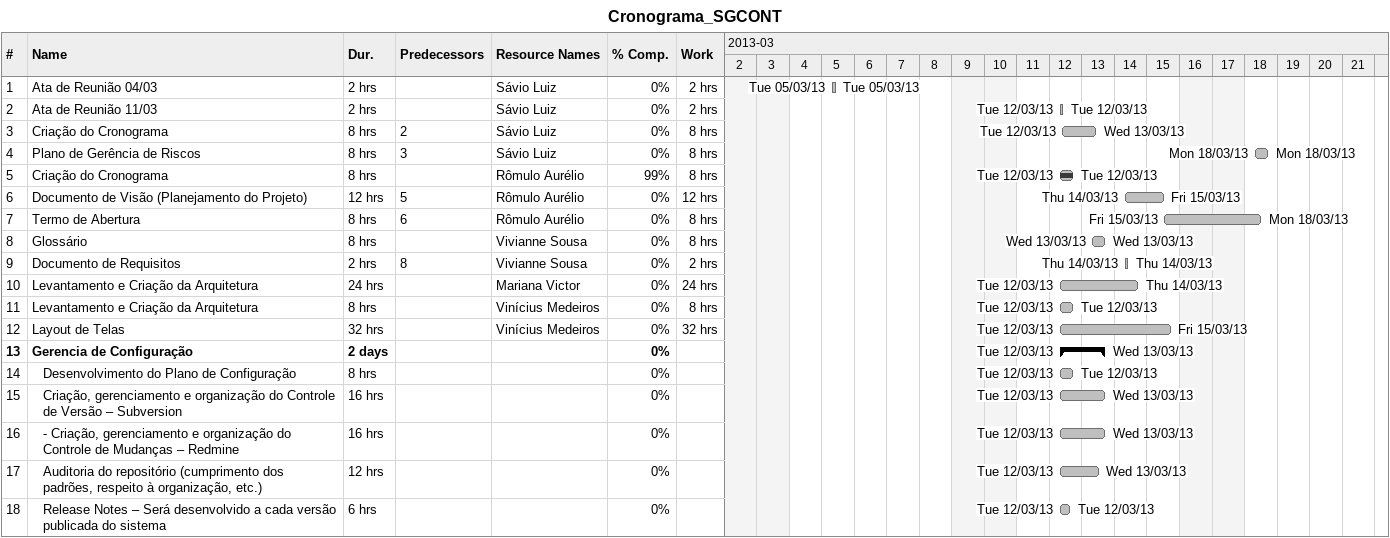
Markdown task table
Cronograma_SGCONT

| ID | Level | Task | Duration | Start | Finish | Predecessors | Resources | % complete | Work (h) |
|---|---|---|---|---|---|---|---|---|---|
| 1 | 1 | Ata de Reunião 04/03 | 2h | 2013-03-05 | 2013-03-05 |  | Sávio Luiz | 0 | 2 |
| 2 | 1 | Ata de Reunião 11/03 | 2h | 2013-03-12 | 2013-03-12 |  | Sávio Luiz | 0 | 2 |
| 3 | 1 | Criação do Cronograma | 8h | 2013-03-12 | 2013-03-13 | 2 | Sávio Luiz | 0 | 8 |
| 4 | 1 | Plano de Gerência de Riscos | 8h | 2013-03-18 | 2013-03-18 | 3 | Sávio Luiz | 0 | 8 |
| 5 | 1 | Criação do Cronograma | 8h | 2013-03-12 | 2013-03-12 |  | Rômulo Aurélio | 99 | 8 |
| 6 | 1 | Documento de Visão (Planejamento do Projeto) | 12h | 2013-03-14 | 2013-03-15 | 5 | Rômulo Aurélio | 0 | 12 |
| 7 | 1 | Termo de Abertura | 8h | 2013-03-15 | 2013-03-18 | 6 | Rômulo Aurélio | 0 | 8 |
| 8 | 1 | Glossário | 8h | 2013-03-13 | 2013-03-13 |  | Vivianne Sousa | 0 | 8 |
| 9 | 1 | Documento de Requisitos | 2h | 2013-03-14 | 2013-03-14 | 8 | Vivianne Sousa | 0 | 2 |
| 10 | 1 | Levantamento e Criação da Arquitetura | 24h | 2013-03-12 | 2013-03-14 |  | Mariana Victor | 0 | 24 |
| 11 | 1 | Levantamento e Criação da Arquitetura | 8h | 2013-03-12 | 2013-03-12 |  | Vinícius Medeiros | 0 | 8 |
| 12 | 1 | Layout de Telas | 32h | 2013-03-12 | 2013-03-15 |  | Vinícius Medeiros | 0 | 32 |
| 13 | 1 | **Gerencia de Configuração** | 2d | 2013-03-12 | 2013-03-13 |  |  | 0 |  |
| 14 | 2 | Desenvolvimento do Plano de Configuração | 8h | 2013-03-12 | 2013-03-12 |  |  | 0 |  |
| 15 | 2 | Criação, gerenciamento e organização do Controle de Versão – Subversion | 16h | 2013-03-12 | 2013-03-13 |  |  | 0 |  |
| 16 | 2 | - Criação, gerenciamento e organização do Controle de Mudanças – Redmine | 16h | 2013-03-12 | 2013-03-13 |  |  | 0 |  |
| 17 | 2 | Auditoria do repositório (cumprimento dos padrões, respeito à organização, etc.) | 12h | 2013-03-12 | 2013-03-13 |  |  | 0 |  |
| 18 | 2 | Release Notes – Será desenvolvido a cada versão publicada do sistema | 6h | 2013-03-12 | 2013-03-12 |  |  | 0 |  |
